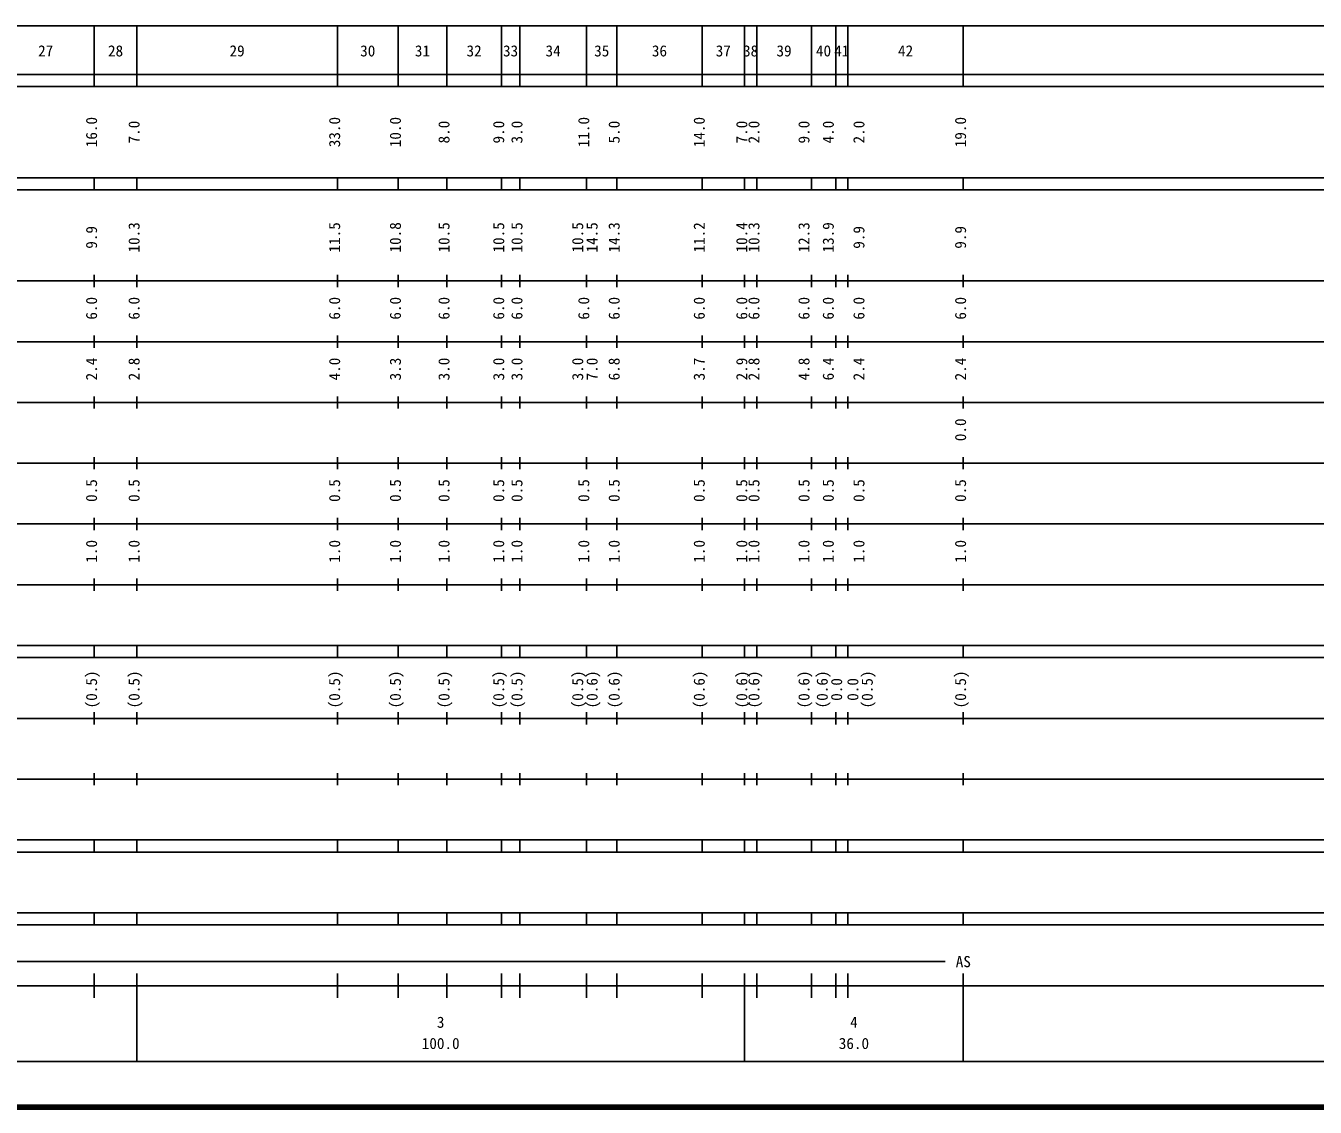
# Model space of a CAD drawing. Units: millimetres on the paper, enlarged 1000 times. Extents: x 40000 to 680000, y 20000 to 380000.
# Drawn here: x 249726 to 461906, y 20000 to 198000 of the extents above; entities that cross this region are included whole.
import ezdxf
from ezdxf.enums import TextEntityAlignment as Align

# ---------------------------------------------------------------- set-up
doc = ezdxf.new("R2010")
doc.units = ezdxf.units.MM
doc.header["$LTSCALE"] = 1000
doc.layers.add('M-TTL', color=2, linetype='Continuous', lineweight=140)
doc.layers.add('M-TTL-BAND', color=7, linetype='Continuous', lineweight=25)
doc.styles.add('ＭＳ ゴシック', font='')
doc.styles.get('ＭＳ ゴシック').set_extended_font_data('MS Gothic')

msp = doc.modelspace()

# ---------------------------------------------------------------- linework, layer by layer
at = {"layer": 'M-TTL'}
msp.add_line((40000, 20000), (680000, 20000), dxfattribs=at)
at = {"layer": 'M-TTL-BAND'}
for p, q in [((68000, 198000), (579000, 198000)), ((261000, 188000), (261000, 198000)), ((268000, 188000), (268000, 198000)), ((301000, 188000), (301000, 198000)), ((311000, 188000), (311000, 198000)), ((319000, 188000), (319000, 198000)), ((328000, 188000), (328000, 198000)), ((331000, 188000), (331000, 198000)), ((342000, 188000), (342000, 198000)), ((347000, 188000), (347000, 198000)), ((361000, 188000), (361000, 198000)), ((368000, 188000), (368000, 198000)), ((370000, 188000), (370000, 198000)), ((379000, 188000), (379000, 198000)), ((383000, 188000), (383000, 198000)), ((385000, 188000), (385000, 198000)), ((404000, 188000), (404000, 198000)), ((40000, 190000), (579000, 190000)), ((40000, 188000), (579000, 188000)), ((40000, 173000), (579000, 173000)), ((261000, 171000), (261000, 173000)), ((268000, 171000), (268000, 173000)), ((301000, 171000), (301000, 173000)), ((311000, 171000), (311000, 173000)), ((319000, 171000), (319000, 173000)), ((328000, 171000), (328000, 173000)), ((331000, 171000), (331000, 173000)), ((342000, 171000), (342000, 173000)), ((347000, 171000), (347000, 173000)), ((361000, 171000), (361000, 173000)), ((368000, 171000), (368000, 173000)), ((370000, 171000), (370000, 173000)), ((379000, 171000), (379000, 173000)), ((383000, 171000), (383000, 173000)), ((385000, 171000), (385000, 173000)), ((404000, 171000), (404000, 173000)), ((40000, 171000), (579000, 171000)), ((40000, 156000), (579000, 156000)), ((261000, 155000), (261000, 157000)), ((268000, 155000), (268000, 157000)), ((301000, 155000), (301000, 157000)), ((311000, 155000), (311000, 157000)), ((319000, 155000), (319000, 157000)), ((328000, 155000), (328000, 157000)), ((331000, 155000), (331000, 157000)), ((342000, 155000), (342000, 157000)), ((347000, 155000), (347000, 157000)), ((361000, 155000), (361000, 157000)), ((368000, 155000), (368000, 157000)), ((370000, 155000), (370000, 157000)), ((379000, 155000), (379000, 157000)), ((383000, 155000), (383000, 157000)), ((385000, 155000), (385000, 157000)), ((404000, 155000), (404000, 157000)), ((261000, 145000), (261000, 147000)), ((268000, 145000), (268000, 147000)), ((301000, 145000), (301000, 147000)), ((311000, 145000), (311000, 147000)), ((319000, 145000), (319000, 147000)), ((328000, 145000), (328000, 147000)), ((331000, 145000), (331000, 147000)), ((342000, 145000), (342000, 147000)), ((347000, 145000), (347000, 147000)), ((361000, 145000), (361000, 147000)), ((368000, 145000), (368000, 147000)), ((370000, 145000), (370000, 147000)), ((379000, 145000), (379000, 147000)), ((383000, 145000), (383000, 147000)), ((385000, 145000), (385000, 147000)), ((404000, 145000), (404000, 147000)), ((46000, 146000), (579000, 146000)), ((52000, 136000), (579000, 136000)), ((261000, 135000), (261000, 137000)), ((268000, 135000), (268000, 137000)), ((301000, 135000), (301000, 137000)), ((311000, 135000), (311000, 137000)), ((319000, 135000), (319000, 137000)), ((328000, 135000), (328000, 137000)), ((331000, 135000), (331000, 137000)), ((342000, 135000), (342000, 137000)), ((347000, 135000), (347000, 137000)), ((361000, 135000), (361000, 137000)), ((368000, 135000), (368000, 137000)), ((370000, 135000), (370000, 137000)), ((379000, 135000), (379000, 137000)), ((383000, 135000), (383000, 137000)), ((385000, 135000), (385000, 137000)), ((404000, 135000), (404000, 137000)), ((46000, 126000), (579000, 126000)), ((261000, 125000), (261000, 127000)), ((268000, 125000), (268000, 127000)), ((301000, 125000), (301000, 127000)), ((311000, 125000), (311000, 127000)), ((319000, 125000), (319000, 127000)), ((328000, 125000), (328000, 127000)), ((331000, 125000), (331000, 127000)), ((342000, 125000), (342000, 127000)), ((347000, 125000), (347000, 127000)), ((361000, 125000), (361000, 127000)), ((368000, 125000), (368000, 127000)), ((370000, 125000), (370000, 127000)), ((379000, 125000), (379000, 127000)), ((383000, 125000), (383000, 127000)), ((385000, 125000), (385000, 127000)), ((404000, 125000), (404000, 127000)), ((261000, 115000), (261000, 117000)), ((268000, 115000), (268000, 117000)), ((301000, 115000), (301000, 117000)), ((311000, 115000), (311000, 117000)), ((319000, 115000), (319000, 117000)), ((328000, 115000), (328000, 117000)), ((331000, 115000), (331000, 117000)), ((342000, 115000), (342000, 117000)), ((347000, 115000), (347000, 117000)), ((361000, 115000), (361000, 117000)), ((368000, 115000), (368000, 117000)), ((370000, 115000), (370000, 117000)), ((379000, 115000), (379000, 117000)), ((383000, 115000), (383000, 117000)), ((385000, 115000), (385000, 117000)), ((404000, 115000), (404000, 117000)), ((52000, 116000), (579000, 116000)), ((261000, 105000), (261000, 107000)), ((268000, 105000), (268000, 107000)), ((301000, 105000), (301000, 107000)), ((311000, 105000), (311000, 107000)), ((319000, 105000), (319000, 107000)), ((328000, 105000), (328000, 107000)), ((331000, 105000), (331000, 107000)), ((342000, 105000), (342000, 107000)), ((347000, 105000), (347000, 107000)), ((361000, 105000), (361000, 107000)), ((368000, 105000), (368000, 107000)), ((370000, 105000), (370000, 107000)), ((379000, 105000), (379000, 107000)), ((383000, 105000), (383000, 107000)), ((385000, 105000), (385000, 107000)), ((404000, 105000), (404000, 107000)), ((46000, 106000), (579000, 106000)), ((40000, 96000), (579000, 96000)), ((261000, 94000), (261000, 96000)), ((268000, 94000), (268000, 96000)), ((301000, 94000), (301000, 96000)), ((311000, 94000), (311000, 96000)), ((319000, 94000), (319000, 96000)), ((328000, 94000), (328000, 96000)), ((331000, 94000), (331000, 96000)), ((342000, 94000), (342000, 96000)), ((347000, 94000), (347000, 96000)), ((361000, 94000), (361000, 96000)), ((368000, 94000), (368000, 96000)), ((370000, 94000), (370000, 96000)), ((379000, 94000), (379000, 96000)), ((383000, 94000), (383000, 96000)), ((385000, 94000), (385000, 96000)), ((404000, 94000), (404000, 96000)), ((40000, 94000), (579000, 94000)), ((261000, 83000), (261000, 85000)), ((268000, 83000), (268000, 85000)), ((301000, 83000), (301000, 85000)), ((311000, 83000), (311000, 85000)), ((319000, 83000), (319000, 85000)), ((328000, 83000), (328000, 85000)), ((331000, 83000), (331000, 85000)), ((342000, 83000), (342000, 85000)), ((347000, 83000), (347000, 85000)), ((361000, 83000), (361000, 85000)), ((368000, 83000), (368000, 85000)), ((370000, 83000), (370000, 85000)), ((379000, 83000), (379000, 85000)), ((383000, 83000), (383000, 85000)), ((385000, 83000), (385000, 85000)), ((404000, 83000), (404000, 85000)), ((49000, 84000), (579000, 84000)), ((261000, 73000), (261000, 75000)), ((268000, 73000), (268000, 75000)), ((301000, 73000), (301000, 75000)), ((311000, 73000), (311000, 75000)), ((319000, 73000), (319000, 75000)), ((328000, 73000), (328000, 75000)), ((331000, 73000), (331000, 75000)), ((342000, 73000), (342000, 75000)), ((347000, 73000), (347000, 75000)), ((361000, 73000), (361000, 75000)), ((368000, 73000), (368000, 75000)), ((370000, 73000), (370000, 75000)), ((379000, 73000), (379000, 75000)), ((383000, 73000), (383000, 75000)), ((385000, 73000), (385000, 75000)), ((404000, 73000), (404000, 75000)), ((40000, 74000), (579000, 74000)), ((40000, 64000), (579000, 64000)), ((261000, 62000), (261000, 64000)), ((268000, 62000), (268000, 64000)), ((301000, 62000), (301000, 64000)), ((311000, 62000), (311000, 64000)), ((319000, 62000), (319000, 64000)), ((328000, 62000), (328000, 64000)), ((331000, 62000), (331000, 64000)), ((342000, 62000), (342000, 64000)), ((347000, 62000), (347000, 64000)), ((361000, 62000), (361000, 64000)), ((368000, 62000), (368000, 64000)), ((370000, 62000), (370000, 64000)), ((379000, 62000), (379000, 64000)), ((383000, 62000), (383000, 64000)), ((385000, 62000), (385000, 64000)), ((404000, 62000), (404000, 64000)), ((40000, 62000), (579000, 62000)), ((40000, 52000), (579000, 52000)), ((261000, 50000), (261000, 52000)), ((268000, 50000), (268000, 52000)), ((301000, 50000), (301000, 52000)), ((311000, 50000), (311000, 52000)), ((319000, 50000), (319000, 52000)), ((328000, 50000), (328000, 52000)), ((331000, 50000), (331000, 52000)), ((342000, 50000), (342000, 52000)), ((347000, 50000), (347000, 52000)), ((361000, 50000), (361000, 52000)), ((368000, 50000), (368000, 52000)), ((370000, 50000), (370000, 52000)), ((379000, 50000), (379000, 52000)), ((383000, 50000), (383000, 52000)), ((385000, 50000), (385000, 52000)), ((404000, 50000), (404000, 52000)), ((40000, 50000), (579000, 50000)), ((71000, 44000), (401000, 44000)), ((261000, 38000), (261000, 42000)), ((268000, 27500), (268000, 42000)), ((301000, 38000), (301000, 42000)), ((311000, 38000), (311000, 42000)), ((319000, 38000), (319000, 42000)), ((328000, 38000), (328000, 42000)), ((331000, 38000), (331000, 42000)), ((342000, 38000), (342000, 42000)), ((347000, 38000), (347000, 42000)), ((361000, 38000), (361000, 42000)), ((368000, 27500), (368000, 42000)), ((370000, 38000), (370000, 42000)), ((379000, 38000), (379000, 42000)), ((383000, 38000), (383000, 42000)), ((385000, 38000), (385000, 42000)), ((404000, 27500), (404000, 42000)), ((40000, 40000), (579000, 40000)), ((68000, 27500), (579000, 27500))]:
    msp.add_line(p, q, dxfattribs=at)

# ---------------------------------------------------------------- texts
at = {"layer": 'M-TTL-BAND', "style": 'ＭＳ ゴシック'}
for s, p in [('27', (253000, 192405)), ('28', (264500, 192405)), ('29', (284500, 192405)), ('30', (306000, 192405)), ('31', (315000, 192405)), ('32', (323500, 192405)), ('33', (329500, 192405)), ('34', (336500, 192405)), ('35', (344500, 192405)), ('36', (354000, 192405)), ('37', (364500, 192405)), ('38', (369000, 192405)), ('39', (374500, 192405)), ('40', (381000, 192405)), ('41', (384000, 192405)), ('42', (394500, 192405)), ('AS', (404000, 42500)), ('3', (318000, 32523)), ('4', (386000, 32523)), ('100.0', (318000, 29033)), ('36.0', (386000, 29033))]:
    msp.add_text(s, height=1833, dxfattribs=at).set_placement(p, align=Align.BOTTOM_CENTER)
for s, p in [('16.0', (262000, 180500)), ('33.0', (302000, 180500)), ('10.0', (312000, 180500)), ('11.0', (343000, 180500)), ('14.0', (362000, 180500)), ('19.0', (405000, 180500)), ('7.0', (269000, 180500)), ('8.0', (320000, 180500)), ('9.0', (329000, 180500)), ('3.0', (332000, 180500)), ('5.0', (348000, 180500)), ('7.0', (369000, 180500)), ('2.0', (371000, 180500)), ('9.0', (379235, 180500)), ('4.0', (383235, 180500)), ('2.0', (388278, 180500)), ('10.3', (269000, 163174)), ('11.5', (302000, 163174)), ('10.8', (312000, 163174)), ('10.5', (320000, 163174)), ('10.5', (329000, 163174)), ('10.5', (332000, 163174)), ('10.5', (342000, 163174)), ('14.5', (344370, 163174)), ('14.3', (348000, 163174)), ('11.2', (362000, 163174)), ('10.4', (369000, 163174)), ('10.3', (371000, 163174)), ('12.3', (379235, 163174)), ('13.9', (383235, 163174)), ('9.9', (262000, 163174)), ('9.9', (388278, 163174)), ('9.9', (405000, 163174)), ('6.0', (262000, 151500)), ('6.0', (269000, 151500)), ('6.0', (302000, 151500)), ('6.0', (312000, 151500)), ('6.0', (320000, 151500)), ('6.0', (329000, 151500)), ('6.0', (332000, 151500)), ('6.0', (343000, 151500)), ('6.0', (348000, 151500)), ('6.0', (362000, 151500)), ('6.0', (369000, 151500)), ('6.0', (371000, 151500)), ('6.0', (379235, 151500)), ('6.0', (383235, 151500)), ('6.0', (388278, 151500)), ('6.0', (405000, 151500)), ('2.4', (262000, 141500)), ('2.8', (269000, 141500)), ('4.0', (302000, 141500)), ('3.3', (312000, 141500)), ('3.0', (320000, 141500)), ('3.0', (329000, 141500)), ('3.0', (332000, 141500)), ('3.0', (342000, 141500)), ('7.0', (344370, 141500)), ('6.8', (348000, 141500)), ('3.7', (362000, 141500)), ('2.9', (369000, 141500)), ('2.8', (371000, 141500)), ('4.8', (379235, 141500)), ('6.4', (383235, 141500)), ('2.4', (388278, 141500)), ('2.4', (405000, 141500)), ('0.0', (405000, 131500)), ('0.5', (262000, 121500)), ('0.5', (269000, 121500)), ('0.5', (302000, 121500)), ('0.5', (312000, 121500)), ('0.5', (320000, 121500)), ('0.5', (329000, 121500)), ('0.5', (332000, 121500)), ('0.5', (343000, 121500)), ('0.5', (348000, 121500)), ('0.5', (362000, 121500)), ('0.5', (369000, 121500)), ('0.5', (371000, 121500)), ('0.5', (379235, 121500)), ('0.5', (383235, 121500)), ('0.5', (388278, 121500)), ('0.5', (405000, 121500)), ('1.0', (262000, 111500)), ('1.0', (269000, 111500)), ('1.0', (302000, 111500)), ('1.0', (312000, 111500)), ('1.0', (320000, 111500)), ('1.0', (329000, 111500)), ('1.0', (332000, 111500)), ('1.0', (343000, 111500)), ('1.0', (348000, 111500)), ('1.0', (362000, 111500)), ('1.0', (369000, 111500)), ('1.0', (371000, 111500)), ('1.0', (379235, 111500)), ('1.0', (383235, 111500)), ('1.0', (388278, 111500)), ('1.0', (405000, 111500)), ('(0.5)', (262000, 88764)), ('(0.5)', (269000, 88764)), ('(0.5)', (302000, 88764)), ('(0.5)', (312000, 88764)), ('(0.5)', (320000, 88764)), ('(0.5)', (329000, 88764)), ('(0.5)', (332000, 88764)), ('(0.5)', (342000, 88764)), ('(0.6)', (344370, 88764)), ('(0.6)', (348000, 88764)), ('(0.6)', (362000, 88764)), ('(0.6)', (369000, 88764)), ('(0.6)', (371000, 88764)), ('(0.6)', (379235, 88764)), ('(0.6)', (382235, 88764)), ('(0.5)', (389648, 88764)), ('(0.5)', (405000, 88764)), ('0.0', (384605, 88764)), ('0.0', (387278, 88764))]:
    msp.add_text(s, height=1833, rotation=90, dxfattribs=at).set_placement(p, align=Align.BOTTOM_CENTER)

doc.saveas('drawing.dxf')
